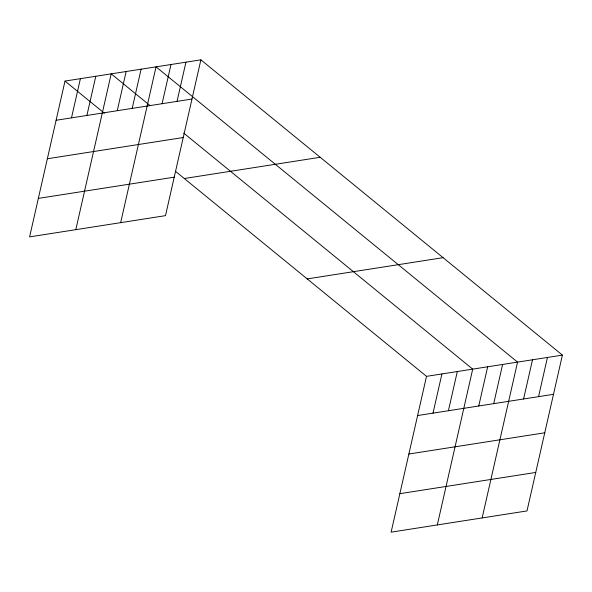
<?xml version="1.0" encoding="UTF-8"?>
<svg xmlns="http://www.w3.org/2000/svg" width="592" height="592" viewBox="0 0 592 592"><rect width="100%" height="100%" fill="white"/><g stroke="black" fill="none" stroke-linecap="round" stroke-linejoin="round"><path stroke-width="0.89" d="M65.002 81.074L29.6 236.889L165.486 215.651L200.888 59.844L65.002 81.074L104.31 113.183M71.491 117.867L80.401 78.669M86.898 115.462L95.8 76.264M75.806 229.666L111.2 73.852L149.835 105.413M117.246 110.719L126.148 71.521M132.194 108.388L141.096 69.183M120.65 222.659L156.044 66.852L517.556 362.119L482.154 517.933M162.09 103.711L170.992 64.513M177.038 101.38L185.94 62.175M175.484 171.317L426.514 376.349L391.112 532.156L526.998 510.926L562.4 355.111L200.888 59.844M433.004 413.142L441.913 373.937M448.403 410.737L457.313 371.532M437.31 524.941L472.712 369.127L183.727 133.096M478.758 405.994L487.66 366.788M493.706 403.655L502.608 364.457M523.594 398.986L532.504 359.788M538.542 396.655L547.452 357.45M56.092 120.272L191.986 99.042M47.353 158.76L183.239 137.522M38.339 198.401L174.233 177.171M184.297 178.51L320.191 157.28M307.211 278.906L443.105 257.675M426.514 376.349L562.4 355.111M417.604 415.547L553.49 394.316M408.865 454.027L544.751 432.796M399.852 493.676L535.745 472.446"/></g></svg>
